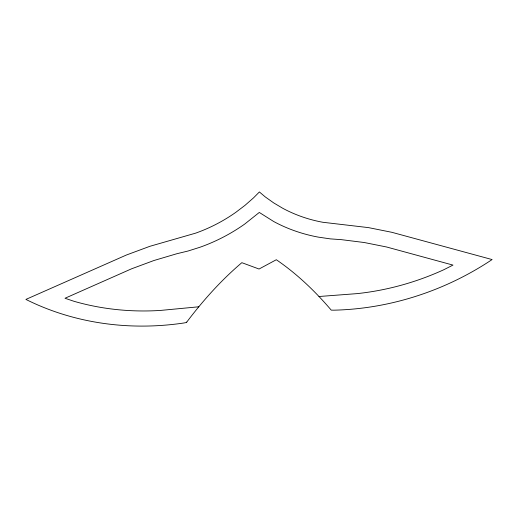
<?xml version="1.0" encoding="UTF-8"?>
<svg xmlns="http://www.w3.org/2000/svg" width="518" height="518" viewBox="0 0 518 518"><rect width="100%" height="100%" fill="white"/><g stroke="black" fill="none" stroke-linecap="round" stroke-linejoin="round"><path stroke-width="0.78" d="M198.815 306.786L160.612 310.418A256.009 228.911 -29.1 0 1 73.99 301.295L65.009 298.258L131.598 268.797L153.943 260.509L176.865 253.723L188.002 251.036L200.006 247.241A164.866 147.416 -29.1 0 0 244.755 224.029L259.298 212.445L273.757 221.549A164.866 147.416 -29.1 0 0 318.33 237.127L330.309 238.876L341.427 239.659L364.309 242.528L386.596 246.995L452.972 265.093L443.952 269.664A256.009 228.911 -29.1 0 1 357.187 293.615L318.984 296.51M186.784 322.047L186.474 322.5L183.832 322.999A272.449 243.609 -29.1 0 1 25.9 299.417L126.424 255.005L149.909 246.296L195.642 233.145A148.426 132.718 -29.1 0 0 235.93 212.244L244.975 205.368L253.49 197.902L259.395 191.958L265.242 196.898L273.705 202.907L282.692 208.249A148.426 132.718 -29.1 0 0 322.824 222.274L368.466 227.616L391.899 232.317L492.1 259.563A272.449 243.609 -29.1 0 1 333.838 310.178L331.196 310.127L330.892 309.725C314.827 290.928 296.769 273.705 276.321 259.732L259.045 269.023L241.841 262.678C221.218 280.199 203.05 300.459 186.784 322.047"/></g></svg>
